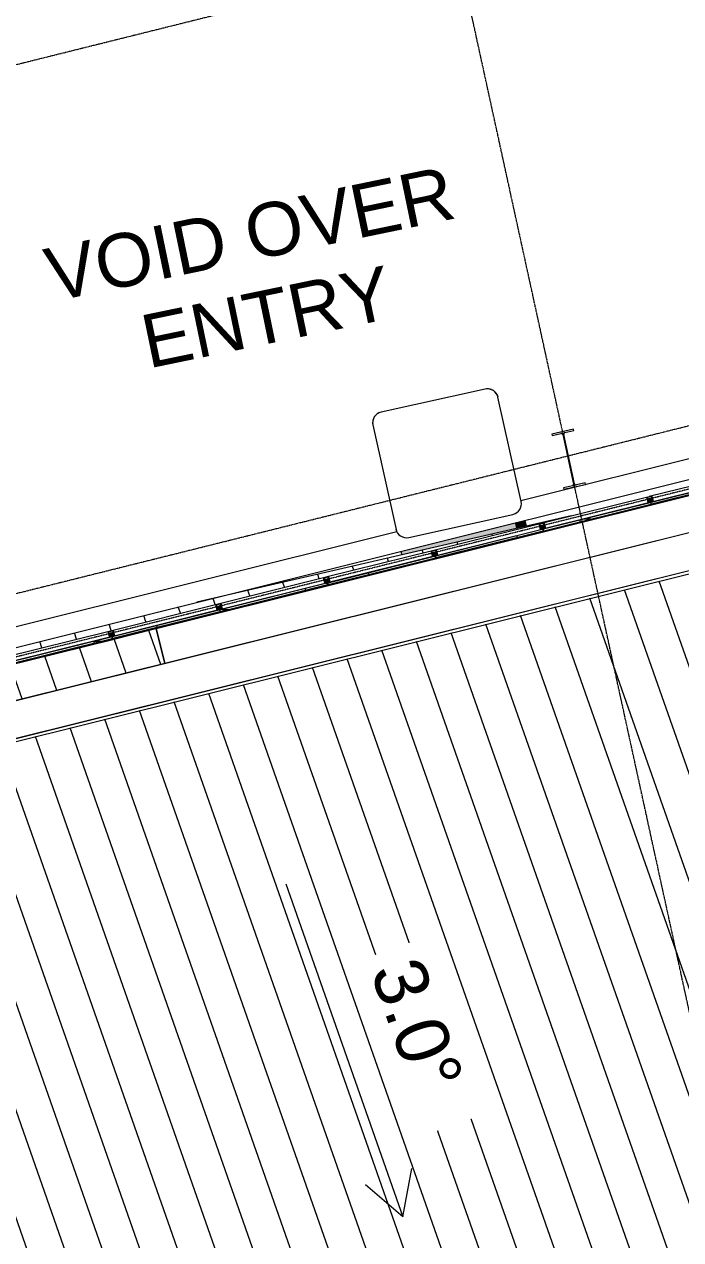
# Model space of a CAD drawing. Header units: millimetres. Extents: x -2355779 to -2216356, y 3874558 to 4068437.
# Drawn here: x -2330918 to -2324769, y 3985221 to 3996595 of the extents above; entities that cross this region are included whole.
import ezdxf

# ---------------------------------------------------------------- set-up
doc = ezdxf.new("R2010")
doc.units = ezdxf.units.MM
doc.linetypes.add('Grid Line', pattern=[21, 12, -3, 3, -3])
doc.linetypes.add('Overhead', pattern=[4, 2.5, -1.5])
for name, color, linetype, lineweight in [('A-ANNO-DIMS', 211, 'Continuous', 5), ('A-ANNO-DIMS-200', 211, 'Continuous', 5), ('A-DETL-GENF', 92, 'Continuous', 5), ('A-FLOR-OVHD', 1, 'Overhead', 13), ('A-GENM', 13, 'Continuous', 5), ('A-GLAZ-CWMG', 51, 'Continuous', 5), ('A-ROOF', 132, 'Continuous', 5), ('A-ROOF-PATT', 132, 'Continuous', 5), ('G-ANNO-DIMS', 111, 'Continuous', 5), ('G-ANNO-TEXT', 231, 'Continuous', 5), ('S-BEAM', 12, 'Continuous', 5), ('S-GRID', 1, 'Continuous', 5)]:
    doc.layers.add(name, color=color, linetype=linetype, lineweight=lineweight)
doc.styles.add('Arial', font='arial.ttf', dxfattribs={"height": 500})
doc.dimstyles.new('2_5-Diagonal-_deg_-Decimal_O', dxfattribs={"dimscale": 304.8, "dimtxt": 510.1297, "dimasz": 0.984252, "dimexe": 0.656168, "dimexo": 0.0625, "dimgap": 0.984252, "dimtad": 1, "dimdec": 0, "dimzin": 0, "dimdsep": 46, "dimtxsty": 'Arial', "dimblk1": 'OBLIQUE', "dimblk2": 'OBLIQUE', "dimsah": 1, "dimcen": 0.09, "dimdle": 0.656168, "dimazin": 0, "dimtfac": 1, "dimtdec": 4, "dimtix": 1, "dimtmove": 0, "dimatfit": 3, "dimfxl": 3.28084, "dimfxlon": 1, "dimtvp": 1, "dimtfill": 1, "dimtolj": 1, "dimtzin": 0, "dimlwd": 15, "dimlwe": 15, "dimarcsym": 2})

# ---------------------------------------------------------------- blocks, each defined once
blk = doc.blocks.new('Mechanical - Condensers - Mechanical - Condensers-1249279-GA - Part B 6m')
at = {"layer": 'A-GENM'}
for points in [[(-2326311, 3991876), (-2326214, 3991899), (-2326226, 3991953), (-2326323, 3991929), (-2326322, 3991926)], [(-2327286, 3991652), (-2326311, 3991876), (-2326323, 3991929), (-2327293, 3991687), (-2327289, 3991666)]]:
    blk.add_hatch(color=256, dxfattribs=at).paths.add_polyline_path(points)
h = blk.add_hatch(color=256, dxfattribs=at)
h.paths.add_polyline_path([(-2327383, 3991629), (-2327286, 3991652), (-2327294, 3991687), (-2327391, 3991663)])
h.paths.add_polyline_path([(-2327432, 3991848), (-2327429, 3991849), (-2327436, 3991869)])
at = {"layer": 'A-GENM', "lineweight": 13}
for p, q in [((-2326600, 3993181), (-2327576, 3992965)), ((-2326265, 3992129), (-2326481, 3993105)), ((-2327652, 3992846), (-2327436, 3991869)), ((-2327317, 3991793), (-2326341, 3992009))]:
    blk.add_line(p, q, dxfattribs=at)
at = {"layer": 'A-GENM'}
for p, q in [((-2326214, 3991899), (-2326226, 3991953)), ((-2327436, 3991869), (-2327432, 3991848)), ((-2327391, 3991663), (-2327383, 3991629))]:
    blk.add_line(p, q, dxfattribs=at)
at = {"layer": 'A-GENM', "lineweight": 13}
for centre, start, end in [((-2326578, 3993083), 12.4739, 102.4739), ((-2327555, 3992867), 102.4739, 192.4739), ((-2326362, 3992107), 282.4739, 12.4739), ((-2327339, 3991891), 192.4739, 282.4739)]:
    blk.add_arc(centre, 100, start, end, dxfattribs=at)
at = {"layer": 'A-GENM'}
for points, knots in [([(-2326571, 3993183), (-2326572, 3993183), (-2326582, 3993184), (-2326591, 3993183), (-2326600, 3993181)], [0.8146445, 0.8146445, 0.8146445, 0.8146445, 0.8333333, 1, 1, 1, 1]), ([(-2326542, 3993177), (-2326544, 3993178), (-2326550, 3993180), (-2326557, 3993181), (-2326561, 3993182), (-2326562, 3993182)], [0.6283354, 0.6283354, 0.6283354, 0.6283354, 0.6666667, 0.75, 0.7556979, 0.7556979, 0.7556979, 0.7556979]), ([(-2326517, 3993162), (-2326517, 3993163), (-2326520, 3993165), (-2326524, 3993168), (-2326529, 3993171), (-2326532, 3993172), (-2326533, 3993172)], [0.4397801, 0.4397801, 0.4397801, 0.4397801, 0.4583333, 0.5, 0.5416667, 0.5602199, 0.5602199, 0.5602199, 0.5602199]), ([(-2326496, 3993140), (-2326496, 3993140), (-2326497, 3993142), (-2326500, 3993146), (-2326504, 3993151), (-2326507, 3993154), (-2326509, 3993155)], [0.2443021, 0.2443021, 0.2443021, 0.2443021, 0.25, 0.2916667, 0.3333333, 0.3716646, 0.3716646, 0.3716646, 0.3716646]), ([(-2326481, 3993105), (-2326482, 3993109), (-2326484, 3993118), (-2326488, 3993127), (-2326490, 3993131), (-2326491, 3993132)], [0, 0, 0, 0, 0.0833333, 0.1666667, 0.1853555, 0.1853555, 0.1853555, 0.1853555]), ([(-2327576, 3992965), (-2327585, 3992963), (-2327594, 3992960), (-2327602, 3992955), (-2327603, 3992955)], [0, 0, 0, 0, 0.1666667, 0.1853555, 0.1853555, 0.1853555, 0.1853555]), ([(-2327654, 3992875), (-2327654, 3992874), (-2327655, 3992868), (-2327655, 3992859), (-2327653, 3992850), (-2327652, 3992846)], [0.8146445, 0.8146445, 0.8146445, 0.8146445, 0.8333333, 0.9166667, 1, 1, 1, 1]), ([(-2327648, 3992903), (-2327649, 3992901), (-2327650, 3992897), (-2327652, 3992891), (-2327653, 3992887), (-2327653, 3992884), (-2327653, 3992884)], [0.6283354, 0.6283354, 0.6283354, 0.6283354, 0.6666667, 0.7083333, 0.75, 0.7556979, 0.7556979, 0.7556979, 0.7556979]), ([(-2327633, 3992929), (-2327634, 3992928), (-2327636, 3992926), (-2327639, 3992921), (-2327642, 3992917), (-2327643, 3992914), (-2327644, 3992913)], [0.4397801, 0.4397801, 0.4397801, 0.4397801, 0.4583333, 0.5, 0.5416667, 0.5602199, 0.5602199, 0.5602199, 0.5602199]), ([(-2327611, 3992950), (-2327611, 3992950), (-2327615, 3992947), (-2327620, 3992943), (-2327625, 3992938), (-2327626, 3992937)], [0.2443021, 0.2443021, 0.2443021, 0.2443021, 0.25, 0.3333333, 0.3716646, 0.3716646, 0.3716646, 0.3716646]), ([(-2327436, 3991869), (-2327435, 3991865), (-2327433, 3991858), (-2327431, 3991851), (-2327429, 3991849)], [0, 0, 0, 0, 0.0833333, 0.1386283, 0.1386283, 0.1386283, 0.1386283])]:
    blk.add_open_spline(points, degree=3, knots=knots, dxfattribs=at)
blk = doc.blocks.new('Structural Framing 25 - Structural Framing 1-1640794-GA - Part B 6m')
at = {"layer": 'S-BEAM', "lineweight": 13}
for p, q in [((-2325773, 3992806), (-2325977, 3992761)), ((-2325977, 3992761), (-2325975, 3992748)), ((-2325975, 3992748), (-2325891, 3992766)), ((-2325874, 3992756), (-2325773, 3992293)), ((-2325764, 3992295), (-2325865, 3992758)), ((-2325854, 3992774), (-2325770, 3992793)), ((-2325770, 3992793), (-2325773, 3992806)), ((-2325784, 3992276), (-2325867, 3992258)), ((-2325865, 3992245), (-2325660, 3992290)), ((-2325663, 3992303), (-2325747, 3992284)), ((-2325660, 3992290), (-2325663, 3992303)), ((-2325867, 3992258), (-2325865, 3992245))]:
    blk.add_line(p, q, dxfattribs=at)
for centre, start, end in [((-2325888, 3992753), 12.3344, 102.3344), ((-2325851, 3992761), 102.3344, 192.3344), ((-2325787, 3992290), 282.3344, 12.3344), ((-2325750, 3992298), 192.3344, 282.3344)]:
    blk.add_arc(centre, 14, start, end, dxfattribs=at)
blk = doc.blocks.new('Rectangular Mullion - DPAEC50-1105308-GA - Part B 6m')
at = {"layer": 'A-DETL-GENF'}
for p, q in [((24, 54), (-24, 54)), ((-24, 54), (-24, 5)), ((-23, 3), (-18, 3)), ((-22, 7), (-22, 34)), ((-21, 43), (-21, 50)), ((-21, 35), (-18, 35)), ((-17, 7), (-21, 6)), ((-20, 51), (-1, 51)), ((-20, 41), (-20, 43)), ((-15, 18), (-20, 9)), ((-20, 9), (-15, 17)), ((-20, 9), (-20, 7)), ((-20, 8), (-20, 9)), ((-14, 8), (-20, 8)), ((-20, 7), (-14, 7)), ((-17, 40), (-19, 40)), ((-10, 37), (-18, 37)), ((-18, 35), (-18, 22)), ((-16, 22), (-17, 35)), ((-17, 35), (-9, 35)), ((-9, 20), (-14, 20)), ((-14, 19), (-10, 19)), ((-9, 9), (-13, 8)), ((-13, 7), (-7, 9)), ((-8, 2), (-12, 1)), ((-12, 1), (-9, 1)), ((-8, 37), (-9, 37)), ((9, 34), (-9, 34)), ((-9, 34), (-8, 34)), ((-7, 9), (-9, 5)), ((-9, 4), (-7, 4)), ((-8, 36), (-8, 37)), ((-8, 34), (-8, 22)), ((-8, 5), (-6, 10)), ((-6, 10), (-8, 9)), ((-8, 2), (-6, 5)), ((-6, 5), (-8, 5)), ((-7, 4), (-8, 2)), ((-7, 22), (-7, 34)), ((-7, 34), (7, 34)), ((-4, 23), (3, 23)), ((3, 23), (-4, 23)), ((-1, 51), (0, 52)), ((0, 52), (1, 51)), ((1, 51), (20, 51)), ((8, 9), (6, 10)), ((6, 10), (8, 5)), ((8, 5), (6, 5)), ((6, 5), (8, 2)), ((7, 34), (7, 22)), ((9, 5), (7, 9)), ((7, 9), (13, 7)), ((8, 2), (7, 4)), ((7, 4), (9, 4)), ((9, 37), (8, 37)), ((8, 37), (8, 36)), ((8, 22), (8, 34)), ((8, 34), (9, 34)), ((12, 1), (8, 2)), ((9, 35), (17, 35)), ((14, 20), (9, 20)), ((13, 8), (9, 9)), ((9, 1), (12, 1)), ((18, 37), (10, 37)), ((10, 19), (14, 19)), ((20, 8), (14, 8)), ((14, 7), (20, 7)), ((20, 9), (15, 18)), ((15, 17), (20, 9)), ((17, 35), (16, 22)), ((19, 40), (17, 40)), ((21, 6), (17, 7)), ((18, 22), (18, 35)), ((18, 35), (21, 35)), ((18, 3), (23, 3)), ((20, 43), (20, 41)), ((20, 7), (20, 9)), ((20, 9), (20, 8)), ((21, 50), (21, 43)), ((22, 34), (22, 7)), ((24, 5), (24, 54))]:
    blk.add_line(p, q, dxfattribs=at)
for centre, radius, start, end in [((-23, 5), 1, 180, 270), ((-21, 39), 2.1, 75, 15), ((-21, 34), 1, 90, 180), ((-21, 7), 1, 180, 275), ((-20, 50), 1.2, 90, 180), ((-21, 39), 3.7, 75, 100.9055), ((-21, 39), 3.7, 325.4192, 15), ((-9, 28), 6, 90, 178.5709), ((137, 25), 152, 178.5709, 182.4896), ((137, 25), 152, 182.9076, 186.319), ((-9, 28), 5.2, 90, 178.5709), ((137, 25), 151, 178.5709, 181.8369), ((137, 25), 151, 182.064, 186.2791), ((137, 25), 152, 186.7358, 188.8939), ((137, 25), 151, 186.7315, 189.0318), ((-12, 2), 0.975, 188.8939, 275.24), ((-10, 38), 0.706, 289.0493, 354.5477), ((-4, 17), 6.58, 156.7371, 181.8449), ((16, 17), 26.5, 181.8449, 197.5886), ((-9, 36), 1, 270, 360), ((-4, 17), 5.98, 90, 181.8449), ((-4, 17), 6.58, 131.8412, 150.9148), ((16, 17), 25.9, 181.8449, 197.6717), ((-9, 4), 0.4, 157.1611, 284), ((-9, 2), 0.963, 275.24, 334.4387), ((-4, 17), 6.58, 90, 125.1634), ((3, 17), 5.98, 358.1551, 90), ((3, 17), 6.58, 54.8366, 90), ((9, 36), 1, 180, 270), ((3, 17), 6.58, 29.0852, 48.1588), ((-16, 17), 25.9, 342.3283, 358.1551), ((9, 2), 0.963, 205.5613, 264.76), ((10, 38), 0.706, 185.4523, 250.9507), ((9, 28), 6, 1.4287, 89.9792), ((9, 28), 5.2, 1.4291, 90), ((-16, 17), 26.5, 342.4114, 358.1551), ((9, 4), 0.4, 256, 22.8389), ((3, 17), 6.58, 358.1551, 23.2629), ((-137, 25), 151, 350.9682, 353.2685), ((12, 2), 0.975, 264.76, 351.1061), ((-137, 25), 151, 353.7209, 357.936), ((-137, 25), 152, 351.1061, 353.2642), ((-137, 25), 151, 358.1631, 1.4291), ((-137, 25), 152, 353.681, 357.0924), ((-137, 25), 152, 357.5109, 1.4287), ((21, 39), 3.7, 165, 214.5808), ((21, 39), 2.1, 165, 105), ((20, 50), 1.2, 360, 90), ((21, 39), 3.7, 79.0945, 105), ((21, 34), 1, 360, 90), ((21, 7), 1, 265, 360), ((23, 5), 1, 270, 360)]:
    blk.add_arc(centre, radius, start, end, dxfattribs=at)
for points, knots in [([(-18, 22), (-18, 22), (-18, 21), (-17, 21), (-17, 21), (-17, 21), (-17, 22), (-16, 22), (-16, 22), (-16, 22), (-16, 22)], [0, 0, 0, 0, 0.125, 0.25, 0.5, 0.625, 0.75, 0.875, 0.9375, 1, 1, 1, 1]), ([(-18, 3), (-18, 3), (-18, 4), (-18, 4), (-17, 4), (-17, 4), (-17, 4), (-17, 4), (-17, 5), (-17, 5), (-17, 5), (-17, 5), (-16, 6), (-16, 6), (-16, 6), (-16, 6), (-16, 6), (-17, 7), (-17, 7), (-17, 7), (-17, 7)], [0, 0, 0, 0, 0.083333, 0.166667, 0.208333, 0.25, 0.333333, 0.375, 0.416667, 0.458333, 0.5, 0.583333, 0.666667, 0.729167, 0.791667, 0.84375, 0.885417, 0.927083, 0.96875, 1, 1, 1, 1]), ([(16, 22), (16, 22), (16, 22), (16, 22), (17, 22), (17, 22), (17, 21), (18, 21), (18, 22)], [0, 0, 0, 0, 0.0625, 0.125, 0.1875, 0.3125, 0.4375, 1, 1, 1, 1]), ([(17, 7), (17, 7), (17, 7), (17, 7), (16, 6), (16, 6), (16, 6), (16, 6), (16, 6), (17, 5), (17, 5), (17, 4), (18, 3), (18, 3)], [0, 0, 0, 0, 0.03125, 0.072917, 0.114583, 0.15625, 0.208333, 0.270833, 0.333333, 0.416667, 0.583333, 0.75, 1, 1, 1, 1])]:
    blk.add_open_spline(points, degree=3, knots=knots, dxfattribs=at)
blk = doc.blocks.new('Rectangular Mullion - Mullion_FramedFacade_Danpal_DPAEC50-V26-GA - Part B 6m')
at = {"layer": 'A-GLAZ-CWMG'}
for p, q in [((-18, 3), (-23, 3)), ((-20, 9), (-22, 9)), ((-21, 6), (-17, 7)), ((-20, 7), (-20, 9)), ((-14, 7), (-20, 7)), ((-9, 1), (-12, 1)), ((-8, 9), (-6, 10)), ((-6, 10), (-8, 5)), ((-8, 5), (-6, 5)), ((-6, 5), (-8, 2)), ((3, 23), (-4, 23)), ((8, 5), (6, 10)), ((6, 10), (8, 9)), ((8, 2), (6, 5)), ((6, 5), (8, 5)), ((12, 1), (9, 1)), ((20, 7), (14, 7)), ((17, 7), (21, 6)), ((23, 3), (18, 3)), ((22, 9), (20, 9)), ((20, 9), (20, 7))]:
    blk.add_line(p, q, dxfattribs=at)
for centre, radius, start, end in [((-23, 5), 1, 180, 270), ((-21, 7), 1, 227.5, 275), ((137, 25), 152, 186.7358, 188.8939), ((-12, 2), 0.975, 188.8939, 275.24), ((-4, 17), 5.98, 90, 181.8449), ((16, 17), 25.9, 181.8449, 197.6717), ((-9, 2), 0.963, 275.24, 334.4387), ((3, 17), 5.98, 358.1551, 90), ((-16, 17), 25.9, 342.3283, 358.1551), ((9, 2), 0.963, 205.5613, 264.76), ((12, 2), 0.975, 264.76, 351.1061), ((-137, 25), 152, 351.1061, 353.2642), ((21, 7), 1, 265, 360), ((23, 5), 1, 270, 0)]:
    blk.add_arc(centre, radius, start, end, dxfattribs=at)
for points, knots in [([(-17, 7), (-17, 7), (-17, 7), (-17, 7), (-16, 6), (-16, 6), (-16, 6), (-16, 6), (-16, 6), (-17, 5), (-17, 5), (-17, 5), (-17, 5), (-17, 4), (-17, 4), (-17, 4), (-17, 4), (-18, 4), (-18, 4), (-18, 3), (-18, 3)], [-1, -1, -1, -1, -0.96875, -0.927083, -0.885417, -0.84375, -0.791667, -0.729167, -0.666667, -0.583333, -0.5, -0.458333, -0.416667, -0.375, -0.333333, -0.25, -0.208333, -0.166667, -0.083333, 0, 0, 0, 0]), ([(18, 3), (18, 3), (17, 4), (17, 5), (17, 5), (16, 6), (16, 6), (16, 6), (16, 6), (16, 6), (17, 7), (17, 7), (17, 7), (17, 7)], [-1, -1, -1, -1, -0.75, -0.583333, -0.416667, -0.333333, -0.270833, -0.208333, -0.15625, -0.114583, -0.072917, -0.03125, 0, 0, 0, 0])]:
    blk.add_open_spline(points, degree=3, knots=knots, dxfattribs=at)
blk = doc.blocks.new('MulticellPanel_Polycarbonate_Danpal_1040w - Blue-1262870-GA - Part B 6m')
at = {"layer": 'A-GENM'}
h = blk.add_hatch(dxfattribs=at)
h.set_pattern_fill('FP_34', color=256, style=0, pattern_type=2)
h.set_pattern_definition([(256.007, (-1290190.3, 4435872.7), (776.26022, -193.44268), []), (346.007, (-1290190.3, 4435872.7), (193.44268, 776.26022), [])])
h.paths.add_polyline_path([(517, 16), (-517, 16), (-519, 8), (-511, 0), (511, 0), (519, 8)])
h.paths.add_polyline_path([(513, -1), (515, -6), (519, -3)])
h.paths.add_polyline_path([(520, 7), (513, -1), (520, -2)])
h.paths.add_polyline_path([(520, -4), (515, -6), (515, -11), (520, -14)])
h.paths.add_polyline_path([(-513, -1), (-519, -3), (-515, -6)])
h.paths.add_polyline_path([(-520, 7), (-520, -2), (-513, -1)])
h.paths.add_polyline_path([(-520, -4), (-520, -14), (-515, -11), (-515, -6)])
for p, q in [((-520, 13), (-520, 9)), ((-520, 7), (-520, -2)), ((517, 16), (-517, 16)), ((520, 9), (520, 13)), ((520, -2), (520, 7)), ((-520, -4), (-520, -14)), ((-519, -15), (-516, -15)), ((-515, -6), (-513, -1)), ((-515, -11), (-513, -6)), ((-513, -6), (-515, -6)), ((-513, -10), (-515, -11)), ((-514, -14), (-513, -10)), ((-511, 0), (511, 0)), ((513, -1), (515, -6)), ((515, -6), (513, -6)), ((513, -6), (515, -11)), ((515, -11), (513, -10)), ((513, -10), (514, -14)), ((516, -15), (519, -15)), ((520, -14), (520, -4))]:
    blk.add_line(p, q, dxfattribs=at)
for centre, radius, start, end in [((-517, 13), 3, 90, 180), ((-520, 8), 1.2, 270.0002, 89.9998), ((517, 13), 3, 360, 90), ((520, 8), 1.2, 90.0002, 269.9998), ((-520, -3), 1.2, 270.0002, 89.9998), ((-519, -14), 1.5, 180, 270), ((-516, -14), 1.5, 270, 333.1609), ((-511, -2), 2, 90, 158.7864), ((511, -2), 2, 21.2136, 90), ((516, -14), 1.5, 206.8391, 270), ((520, -3), 1.2, 90.0002, 269.9998), ((519, -14), 1.5, 270, 360)]:
    blk.add_arc(centre, radius, start, end, dxfattribs=at)
blk = doc.blocks.new('MulticellPanel_Polycarbonate_Danpal_1040w - Blue-V33-GA - Part B 6m')
at = {"layer": 'A-GENM'}
h = blk.add_hatch(dxfattribs=at)
h.set_pattern_fill('FP_35', color=256, style=0, pattern_type=2)
h.set_pattern_definition([(256.007, (-1291230.3, 4435872.7), (776.26022, -193.44268), []), (346.007, (-1291230.3, 4435872.7), (193.44268, 776.26022), [])])
h.paths.add_polyline_path([(517, 16), (-517, 16), (-519, 8), (-511, 0), (511, 0), (519, 8)])
h.paths.add_polyline_path([(513, -1), (515, -6), (519, -3)])
h.paths.add_polyline_path([(520, 7), (513, -1), (520, -2)])
h.paths.add_polyline_path([(520, -4), (515, -6), (515, -11), (520, -14)])
h.paths.add_polyline_path([(-513, -1), (-519, -3), (-515, -6)])
h.paths.add_polyline_path([(-520, 7), (-520, -2), (-513, -1)])
h.paths.add_polyline_path([(-520, -4), (-520, -14), (-515, -11), (-515, -6)])
for p, q in [((-520, 13), (-520, 9)), ((-520, 7), (-520, -2)), ((517, 16), (-517, 16)), ((520, 9), (520, 13)), ((520, -2), (520, 7)), ((-520, -4), (-520, -14)), ((-519, -15), (-516, -15)), ((-515, -6), (-513, -1)), ((-515, -11), (-513, -6)), ((-513, -6), (-515, -6)), ((-513, -10), (-515, -11)), ((-514, -14), (-513, -10)), ((-511, 0), (511, 0)), ((513, -1), (515, -6)), ((515, -6), (513, -6)), ((513, -6), (515, -11)), ((515, -11), (513, -10)), ((513, -10), (514, -14)), ((516, -15), (519, -15)), ((520, -14), (520, -4))]:
    blk.add_line(p, q, dxfattribs=at)
for centre, radius, start, end in [((-517, 13), 3, 90, 180), ((-520, 8), 1.2, 270.0002, 89.9998), ((517, 13), 3, 360, 90), ((520, 8), 1.2, 90.0002, 269.9998), ((-520, -3), 1.2, 270.0002, 89.9998), ((-519, -14), 1.5, 180, 270), ((-516, -14), 1.5, 270, 333.1609), ((-511, -2), 2, 90, 158.7864), ((511, -2), 2, 21.2136, 90), ((516, -14), 1.5, 206.8391, 270), ((520, -3), 1.2, 90.0002, 269.9998), ((519, -14), 1.5, 270, 360)]:
    blk.add_arc(centre, radius, start, end, dxfattribs=at)
blk = doc.blocks.new('MulticellPanel_Polycarbonate_Danpal_1040w - Blue-V34-GA - Part B 6m')
at = {"layer": 'A-GENM'}
h = blk.add_hatch(dxfattribs=at)
h.set_pattern_fill('FP_36', color=256, style=0, pattern_type=2)
h.set_pattern_definition([(256.007, (-1292270.3, 4435872.7), (776.26022, -193.44268), []), (346.007, (-1292270.3, 4435872.7), (193.44268, 776.26022), [])])
h.paths.add_polyline_path([(517, 16), (-517, 16), (-519, 8), (-511, 0), (511, 0), (519, 8)])
h.paths.add_polyline_path([(513, -1), (515, -6), (519, -3)])
h.paths.add_polyline_path([(520, 7), (513, -1), (520, -2)])
h.paths.add_polyline_path([(520, -4), (515, -6), (515, -11), (520, -14)])
h.paths.add_polyline_path([(-513, -1), (-519, -3), (-515, -6)])
h.paths.add_polyline_path([(-520, 7), (-520, -2), (-513, -1)])
h.paths.add_polyline_path([(-520, -4), (-520, -14), (-515, -11), (-515, -6)])
for p, q in [((-520, 13), (-520, 9)), ((-520, 7), (-520, -2)), ((517, 16), (-517, 16)), ((520, 9), (520, 13)), ((520, -2), (520, 7)), ((-520, -4), (-520, -14)), ((-519, -15), (-516, -15)), ((-515, -6), (-513, -1)), ((-515, -11), (-513, -6)), ((-513, -6), (-515, -6)), ((-513, -10), (-515, -11)), ((-514, -14), (-513, -10)), ((-511, 0), (511, 0)), ((513, -1), (515, -6)), ((515, -6), (513, -6)), ((513, -6), (515, -11)), ((515, -11), (513, -10)), ((513, -10), (514, -14)), ((516, -15), (519, -15)), ((520, -14), (520, -4))]:
    blk.add_line(p, q, dxfattribs=at)
for centre, radius, start, end in [((-517, 13), 3, 90, 180), ((-520, 8), 1.2, 270.0002, 89.9998), ((517, 13), 3, 360, 90), ((520, 8), 1.2, 90.0002, 269.9998), ((-520, -3), 1.2, 270.0002, 89.9998), ((-519, -14), 1.5, 180, 270), ((-516, -14), 1.5, 270, 333.1609), ((-511, -2), 2, 90, 158.7864), ((511, -2), 2, 21.2136, 90), ((516, -14), 1.5, 206.8391, 270), ((520, -3), 1.2, 90.0002, 269.9998), ((519, -14), 1.5, 270, 360)]:
    blk.add_arc(centre, radius, start, end, dxfattribs=at)
blk = doc.blocks.new('MulticellPanel_Polycarbonate_Danpal_1040w - Blue-V35-GA - Part B 6m')
at = {"layer": 'A-GENM'}
h = blk.add_hatch(dxfattribs=at)
h.set_pattern_fill('FP_37', color=256, style=0, pattern_type=2)
h.set_pattern_definition([(256.007, (-1293310.3, 4435872.7), (776.26022, -193.44268), []), (346.007, (-1293310.3, 4435872.7), (193.44268, 776.26022), [])])
h.paths.add_polyline_path([(517, 16), (-517, 16), (-519, 8), (-511, 0), (511, 0), (519, 8)])
h.paths.add_polyline_path([(513, -1), (515, -6), (519, -3)])
h.paths.add_polyline_path([(520, 7), (513, -1), (520, -2)])
h.paths.add_polyline_path([(520, -4), (515, -6), (515, -11), (520, -14)])
h.paths.add_polyline_path([(-513, -1), (-519, -3), (-515, -6)])
h.paths.add_polyline_path([(-520, 7), (-520, -2), (-513, -1)])
h.paths.add_polyline_path([(-520, -4), (-520, -14), (-515, -11), (-515, -6)])
for p, q in [((-520, 13), (-520, 9)), ((-520, 7), (-520, -2)), ((517, 16), (-517, 16)), ((520, 9), (520, 13)), ((520, -2), (520, 7)), ((-520, -4), (-520, -14)), ((-519, -15), (-516, -15)), ((-515, -6), (-513, -1)), ((-515, -11), (-513, -6)), ((-513, -6), (-515, -6)), ((-513, -10), (-515, -11)), ((-514, -14), (-513, -10)), ((-511, 0), (511, 0)), ((513, -1), (515, -6)), ((515, -6), (513, -6)), ((513, -6), (515, -11)), ((515, -11), (513, -10)), ((513, -10), (514, -14)), ((516, -15), (519, -15)), ((520, -14), (520, -4))]:
    blk.add_line(p, q, dxfattribs=at)
for centre, radius, start, end in [((-517, 13), 3, 90, 180), ((-520, 8), 1.2, 270.0002, 89.9998), ((517, 13), 3, 360, 90), ((520, 8), 1.2, 90.0002, 269.9998), ((-520, -3), 1.2, 270.0002, 89.9998), ((-519, -14), 1.5, 180, 270), ((-516, -14), 1.5, 270, 333.1609), ((-511, -2), 2, 90, 158.7864), ((511, -2), 2, 21.2136, 90), ((516, -14), 1.5, 206.8391, 270), ((520, -3), 1.2, 90.0002, 269.9998), ((519, -14), 1.5, 270, 360)]:
    blk.add_arc(centre, radius, start, end, dxfattribs=at)
blk = doc.blocks.new('MulticellPanel_Polycarbonate_Danpal_1040w - Blue-V36-GA - Part B 6m')
at = {"layer": 'A-GENM'}
h = blk.add_hatch(dxfattribs=at)
h.set_pattern_fill('FP_38', color=256, style=0, pattern_type=2)
h.set_pattern_definition([(256.007, (-1294350.3, 4435872.7), (776.26022, -193.44268), []), (346.007, (-1294350.3, 4435872.7), (193.44268, 776.26022), [])])
h.paths.add_polyline_path([(517, 16), (-517, 16), (-519, 8), (-509, 0), (511, 0), (519, 8)])
h.paths.add_polyline_path([(513, -1), (515, -6), (519, -3)])
h.paths.add_polyline_path([(520, 7), (513, -1), (520, -2)])
h.paths.add_polyline_path([(520, -4), (515, -6), (515, -11), (520, -14)])
h.paths.add_polyline_path([(-513, -1), (-519, -3), (-515, -6)])
h.paths.add_polyline_path([(-520, 7), (-520, -2), (-513, -1)])
h.paths.add_polyline_path([(-520, -4), (-520, -14), (-515, -11), (-515, -6)])
for p, q in [((-520, 13), (-520, 9)), ((-520, 7), (-520, -2)), ((517, 16), (-517, 16)), ((520, 9), (520, 13)), ((520, -2), (520, 7)), ((-520, -4), (-520, -14)), ((-519, -15), (-516, -15)), ((-515, -6), (-513, -1)), ((-515, -11), (-513, -6)), ((-513, -6), (-515, -6)), ((-513, -10), (-515, -11)), ((-514, -14), (-513, -10)), ((-511, 0), (511, 0)), ((513, -1), (515, -6)), ((515, -6), (513, -6)), ((513, -6), (515, -11)), ((515, -11), (513, -10)), ((513, -10), (514, -14)), ((516, -15), (519, -15)), ((520, -14), (520, -4))]:
    blk.add_line(p, q, dxfattribs=at)
for centre, radius, start, end in [((-517, 13), 3, 90, 180), ((-520, 8), 1.2, 270.0002, 89.9998), ((517, 13), 3, 360, 90), ((520, 8), 1.2, 90.0002, 269.9998), ((-520, -3), 1.2, 270.0002, 89.9998), ((-519, -14), 1.5, 180, 270), ((-516, -14), 1.5, 270, 333.1609), ((-511, -2), 2, 90, 158.7864), ((511, -2), 2, 21.2136, 90), ((516, -14), 1.5, 206.8391, 270), ((520, -3), 1.2, 90.0002, 269.9998), ((519, -14), 1.5, 270, 360)]:
    blk.add_arc(centre, radius, start, end, dxfattribs=at)
blk = doc.blocks.new('MulticellPanel_Polycarbonate_Danpal_1040w - Blue-V37-GA - Part B 6m')
at = {"layer": 'A-GENM'}
h = blk.add_hatch(dxfattribs=at)
h.set_pattern_fill('FP_39', color=256, style=0, pattern_type=2)
h.set_pattern_definition([(256.007, (-1295390.3, 4435872.7), (776.26022, -193.44268), []), (346.007, (-1295390.3, 4435872.7), (193.44268, 776.26022), [])])
h.paths.add_polyline_path([(517, 16), (-517, 16), (-519, 8), (-511, 0), (511, 0), (519, 8)])
h.paths.add_polyline_path([(513, -1), (515, -6), (519, -3)])
h.paths.add_polyline_path([(520, 7), (513, -1), (520, -2)])
h.paths.add_polyline_path([(520, -4), (515, -6), (515, -11), (520, -14)])
h.paths.add_polyline_path([(-513, -1), (-519, -3), (-515, -6)])
h.paths.add_polyline_path([(-520, 7), (-520, -2), (-513, -1)])
h.paths.add_polyline_path([(-520, -4), (-520, -14), (-515, -11), (-515, -6)])
for p, q in [((-520, 13), (-520, 9)), ((-520, 7), (-520, -2)), ((517, 16), (-517, 16)), ((520, 9), (520, 13)), ((520, -2), (520, 7)), ((-520, -4), (-520, -14)), ((-519, -15), (-516, -15)), ((-515, -6), (-513, -1)), ((-515, -11), (-513, -6)), ((-513, -6), (-515, -6)), ((-513, -10), (-515, -11)), ((-514, -14), (-513, -10)), ((-511, 0), (511, 0)), ((513, -1), (515, -6)), ((515, -6), (513, -6)), ((513, -6), (515, -11)), ((515, -11), (513, -10)), ((513, -10), (514, -14)), ((516, -15), (519, -15)), ((520, -14), (520, -4))]:
    blk.add_line(p, q, dxfattribs=at)
for centre, radius, start, end in [((-517, 13), 3, 90, 180), ((-520, 8), 1.2, 270.0002, 89.9998), ((517, 13), 3, 360, 90), ((520, 8), 1.2, 90.0002, 269.9998), ((-520, -3), 1.2, 270.0002, 89.9998), ((-519, -14), 1.5, 180, 270), ((-516, -14), 1.5, 270, 333.1609), ((-511, -2), 2, 90, 158.7864), ((511, -2), 2, 21.2136, 90), ((516, -14), 1.5, 206.8391, 270), ((520, -3), 1.2, 90.0002, 269.9998), ((519, -14), 1.5, 270, 360)]:
    blk.add_arc(centre, radius, start, end, dxfattribs=at)
blk = doc.blocks.new('MulticellPanel_Polycarbonate_Danpal_1040w - Premium Purple-V38-GA - Part B 6m')
at = {"layer": 'A-GENM'}
h = blk.add_hatch(dxfattribs=at)
h.set_pattern_fill('FP_40', color=256, style=0, pattern_type=2)
h.set_pattern_definition([(256.007, (-1296430.3, 4435872.7), (776.26022, -193.44268), []), (346.007, (-1296430.3, 4435872.7), (193.44268, 776.26022), [])])
h.paths.add_polyline_path([(517, 16), (-517, 16), (-519, 8), (-511, 0), (511, 0), (519, 8)])
h.paths.add_polyline_path([(513, -1), (515, -6), (519, -3)])
h.paths.add_polyline_path([(520, 7), (513, -1), (520, -2)])
h.paths.add_polyline_path([(520, -4), (515, -6), (515, -11), (520, -14)])
h.paths.add_polyline_path([(-513, -1), (-519, -3), (-515, -6)])
h.paths.add_polyline_path([(-520, 7), (-520, -2), (-513, -1)])
h.paths.add_polyline_path([(-520, -4), (-520, -14), (-515, -11), (-515, -6)])
for p, q in [((-520, 13), (-520, 9)), ((-520, 7), (-520, -2)), ((517, 16), (-517, 16)), ((520, 9), (520, 13)), ((520, -2), (520, 7)), ((-520, -4), (-520, -14)), ((-519, -15), (-516, -15)), ((-515, -6), (-513, -1)), ((-515, -11), (-513, -6)), ((-513, -6), (-515, -6)), ((-513, -10), (-515, -11)), ((-514, -14), (-513, -10)), ((-511, 0), (511, 0)), ((513, -1), (515, -6)), ((515, -6), (513, -6)), ((513, -6), (515, -11)), ((515, -11), (513, -10)), ((513, -10), (514, -14)), ((516, -15), (519, -15)), ((520, -14), (520, -4))]:
    blk.add_line(p, q, dxfattribs=at)
for centre, radius, start, end in [((-517, 13), 3, 90, 180), ((-520, 8), 1.2, 270.0002, 89.9998), ((517, 13), 3, 360, 90), ((520, 8), 1.2, 90.0002, 269.9998), ((-520, -3), 1.2, 270.0002, 89.9998), ((-519, -14), 1.5, 180, 270), ((-516, -14), 1.5, 270, 333.1609), ((-511, -2), 2, 90, 158.7864), ((511, -2), 2, 21.2136, 90), ((516, -14), 1.5, 206.8391, 270), ((520, -3), 1.2, 90.0002, 269.9998), ((519, -14), 1.5, 270, 360)]:
    blk.add_arc(centre, radius, start, end, dxfattribs=at)
blk = doc.blocks.new('Rectangular Mullion - Frame_Framed Facade_Danpal_DPANMF BT1-V46-GA - Part B 6m')
at = {"layer": 'A-GLAZ-CWMG'}
for p, q in [((-2321028, 3993184), (-2320018, 3993435)), ((-2321009, 3993108), (-2320000, 3993360)), ((-2321008, 3993130), (-2320011, 3993379))]:
    blk.add_line(p, q, dxfattribs=at)
blk = doc.blocks.new('Rectangular Mullion - Frame_Framed Facade_Danpal_DPANMF BT1-V47-GA - Part B 6m')
at = {"layer": 'A-GLAZ-CWMG'}
for p, q in [((-2330110, 3990920), (-2329101, 3991172)), ((-2330091, 3990845), (-2329082, 3991096)), ((-2330090, 3990867), (-2329093, 3991115)), ((-2330090, 3990839), (-2329686, 3990940))]:
    blk.add_line(p, q, dxfattribs=at)
blk = doc.blocks.new('Rectangular Mullion - Frame_Framed Facade_Danpal_DPANMF BT1-1113569-GA - Part B 6m')
at = {"layer": 'A-GLAZ-CWMG'}
for p, q in [((-2319585, 3996991), (-2319747, 3998019)), ((-2319530, 3997006), (-2319691, 3998021)), ((-2319508, 3997003), (-2319671, 3998031)), ((-2319502, 3997004), (-2319665, 3998032))]:
    blk.add_line(p, q, dxfattribs=at)
blk = doc.blocks.new('Generic Models 13 - Generic Models 13-2262104-GA - Part B 6m')
at = {"layer": 'A-GENM'}
for p, q in [((-2329681, 3990941), (-2319978, 3993359)), ((-2319897, 3993033), (-2319978, 3993359)), ((-2329686, 3990940), (-2329681, 3990941)), ((-2329686, 3990940), (-2329605, 3990613)), ((-2329681, 3990941), (-2329600, 3990615))]:
    blk.add_line(p, q, dxfattribs=at)
blk = doc.blocks.new('Gutter 01 - Gutter 01-2642328-GA - Part B 6m')
at = {"layer": 'A-GENM'}
for p, q in [((-2318831, 3993298), (-2339330, 3988190)), ((-2318831, 3993296), (-2339330, 3988188)), ((-2318748, 3992963), (-2339247, 3987855)), ((-2318748, 3992962), (-2339247, 3987853)), ((-2339240, 3987828), (-2318741, 3992937))]:
    blk.add_line(p, q, dxfattribs=at)
blk = doc.blocks.new('Structural Framing 10 - Structural Framing 1-2898566-GA - Part B 6m')
at = {"layer": 'S-BEAM'}
for p, q in [((-2326271, 3992155), (-2319100, 3993942)), ((-2339368, 3988695), (-2319018, 3993766)), ((-2332542, 3990592), (-2327432, 3991865))]:
    blk.add_line(p, q, dxfattribs=at)
blk = doc.blocks.new('DIMBLOCK1-GA - Part B 6m')
at = {"layer": 'A-ANNO-DIMS-200', "lineweight": 15}
for p, q in [((-2327823, 4050069), (-2327854, 4050267)), ((-2327823, 4050069), (-2327698, 4050241)), ((-2327823, 4050069), (-2327948, 4049898)), ((-2327823, 4050069), (-2327823, 4050069)), ((-2327823, 4050069), (-2327773, 4049751)), ((-2337983, 4048155), (-2338052, 4048471)), ((-2337983, 4048155), (-2337869, 4048334)), ((-2337983, 4048155), (-2338098, 4047977)), ((-2337983, 4048155), (-2337941, 4047960))]:
    blk.add_line(p, q, dxfattribs=at)
for start, end in [(98.93584, 102.39889), (99.00033, 102.33441)]:
    blk.add_arc((-2300024, 3874558), 177699, start, end, dxfattribs=at)
at = {"layer": 'A-ANNO-DIMS-200', "color": 0, "lineweight": 15, "insert": (-2333895, 4049968), "char_height": 500, "width": 1958.9, "attachment_point": 1, "rotation": 10.6674, "line_spacing_factor": 0.941778, "style": 'Arial', "bg_fill": 3, "box_fill_scale": 1.25, "bg_fill_color": 256, "bg_fill_true_color": 13158600, "bg_fill_transparency": 0}
blk.add_mtext('3.33°', dxfattribs=at)
blk = doc.blocks.new('_Oblique')
at = {"color": 0, "linetype": 'ByBlock', "lineweight": -2}
blk.add_line((-0.5, -0.5), (0.5, 0.5), dxfattribs=at)
blk = doc.blocks.new('DIMBLOCK2-GA - Part B 6m')
at = {"layer": 'A-ANNO-DIMS-200', "lineweight": 15}
for p, q in [((-2337980, 4048142), (-2338057, 4048493)), ((-2337980, 4048142), (-2337866, 4048320)), ((-2337980, 4048142), (-2338095, 4047963)), ((-2337980, 4048142), (-2337980, 4048142)), ((-2337980, 4048142), (-2337938, 4047946)), ((-2348008, 4045641), (-2348105, 4045988)), ((-2348008, 4045641), (-2347904, 4045826)), ((-2348008, 4045641), (-2348112, 4045457)), ((-2348008, 4045641), (-2347954, 4045449))]:
    blk.add_line(p, q, dxfattribs=at)
for start, end in [(102.26992, 105.7319), (102.33441, 105.66741)]:
    blk.add_arc((-2300024, 3874558), 177685, start, end, dxfattribs=at)
at = {"layer": 'A-ANNO-DIMS-200', "color": 0, "lineweight": 15, "insert": (-2344034, 4047688), "char_height": 500, "width": 1958.9, "attachment_point": 1, "rotation": 14.0009, "line_spacing_factor": 0.941778, "style": 'Arial', "bg_fill": 3, "box_fill_scale": 1.25, "bg_fill_color": 256, "bg_fill_true_color": 13158600, "bg_fill_transparency": 0}
blk.add_mtext('3.33°', dxfattribs=at)

msp = doc.modelspace()

# ---------------------------------------------------------------- hatches: boundary and pattern name
at = {"layer": 'A-ROOF-PATT'}
h = msp.add_hatch(dxfattribs=at)
h.set_pattern_fill('FP_4', color=256, style=0, pattern_type=2)
h.set_pattern_definition([(109.367, (-4018.33, 11431.97), (-314.1568, -110.428734), [])])
h.paths.add_polyline_path([(-2352562.9, 3967433.9), (-2298471.9, 3967434.6), (-2305717.9, 3993269.2), (-2317088.1, 3995686), (-2318295.3, 3999191.8), (-2318276.8, 3999198), (-2317990.3, 3999297.2), (-2319737.4, 3999020.5), (-2318990.1, 3994314.6), (-2318988.5, 3994311.3), (-2318969.6, 3994178.2), (-2318969.6, 3994172.8), (-2318935.7, 3993965.6), (-2318889.7, 3993781.2), (-2318906.9, 3993777), (-2318877.5, 3993591.4), (-2319973, 3993338.7), (-2319896.7, 3993032.7), (-2318831, 3993296.2), (-2318742.7, 3992936.6), (-2339240.9, 3987830.5), (-2339329.9, 3988189.8), (-2329605.1, 3990613.3), (-2329686.5, 3990939.8), (-2338999.4, 3988618.9), (-2338994.7, 3988605.2), (-2339351.2, 3988485.4), (-2339348, 3988476.3), (-2339418.8, 3988454.3), (-2339421.5, 3988456.8), (-2339429.3, 3988456.2), (-2341201.2, 3993601.8), (-2352562.9, 3989688.5), (-2352562.9, 3975751.6), (-2350541.4, 3975985.4), (-2350556.5, 3976127.1), (-2350507.9, 3976132.3), (-2350495.8, 3976129.7), (-2350495.1, 3976131.6), (-2350329.4, 3976150.1), (-2350329.4, 3976150.7), (-2350307.6, 3976155.9), (-2350269.5, 3976159.1), (-2350253.3, 3976018.8), (-2344809.5, 3976648.4), (-2344824.6, 3976790), (-2344776.1, 3976795.3), (-2344764, 3976792.6), (-2344763.2, 3976794.5), (-2344597.6, 3976813), (-2344597.6, 3976813.7), (-2344575.7, 3976818.8), (-2344537.6, 3976822), (-2344521.5, 3976681.7), (-2339077.7, 3977311.3), (-2339092.8, 3977453), (-2339044.3, 3977458.2), (-2339032.2, 3977455.6), (-2339031.4, 3977457.4), (-2338865.8, 3977475.9), (-2338865.8, 3977476.6), (-2338843.9, 3977481.8), (-2338805.8, 3977484.9), (-2338789.6, 3977344.6), (-2333345.9, 3977974.2), (-2333361, 3978115.9), (-2333312.4, 3978121.1), (-2333300.3, 3978118.5), (-2333299.6, 3978120.3), (-2333133.9, 3978138.9), (-2333133.9, 3978139.5), (-2333112.1, 3978144.7), (-2333074, 3978147.8), (-2333057.8, 3978007.5), (-2327614, 3978637.1), (-2327629.1, 3978778.8), (-2327580.6, 3978784), (-2327568.5, 3978781.4), (-2327567.7, 3978783.2), (-2327402.1, 3978801.8), (-2327402.1, 3978802.4), (-2327380.2, 3978807.6), (-2327342.1, 3978810.7), (-2327326, 3978670.4), (-2321882.2, 3979300.1), (-2321897.3, 3979441.7), (-2321848.8, 3979447), (-2321836.7, 3979444.3), (-2321835.9, 3979446.2), (-2321670.3, 3979464.7), (-2321670.3, 3979465.4), (-2321648.4, 3979470.5), (-2321610.3, 3979473.7), (-2321594.1, 3979333.4), (-2316150.4, 3979963), (-2316165.5, 3980104.7), (-2316116.9, 3980109.9), (-2316104.8, 3980107.2), (-2316104.1, 3980109.1), (-2315938.4, 3980127.6), (-2315938.4, 3980128.3), (-2315916.6, 3980133.5), (-2315878.4, 3980136.6), (-2315862.3, 3979996.3), (-2310548.2, 3980612.5), (-2310567.3, 3980773.2), (-2310019, 3980836.5), (-2309988.6, 3980571.6), (-2310536.9, 3980508.3), (-2310547.3, 3980604.8), (-2310657.9, 3980591.8), (-2311033.1, 3980548.3), (-2312105.4, 3980424.2), (-2312131.9, 3980421.2), (-2312152.5, 3980418.4), (-2312207.4, 3980411.6), (-2312279.7, 3980403.2), (-2315861.4, 3979988.7), (-2315856.9, 3979939.3), (-2315904.1, 3979933.7), (-2315915.8, 3979931.5), (-2315916.6, 3979929.7), (-2316082.2, 3979911.3), (-2316083.2, 3979910.7), (-2316105, 3979910.5), (-2316144, 3979907.3), (-2316149.5, 3979955), (-2321593.2, 3979325.4), (-2321588.7, 3979276.4), (-2321635.9, 3979270.7), (-2321647.6, 3979268.6), (-2321648.4, 3979266.8), (-2321814, 3979248.4), (-2321814, 3979247.7), (-2321850.1, 3979246), (-2321875.8, 3979244.4), (-2321881.3, 3979292.1), (-2327325, 3978662.5), (-2327320.5, 3978613.4), (-2327367.8, 3978607.8), (-2327379.5, 3978605.7), (-2327380.2, 3978603.9), (-2327545.9, 3978585.4), (-2327545.9, 3978584.7), (-2327582, 3978583.1), (-2327607.6, 3978581.5), (-2327613.1, 3978629.2), (-2333056.9, 3977999.6), (-2333052.4, 3977950.5), (-2333099.6, 3977944.9), (-2333111.3, 3977942.7), (-2333112.1, 3977940.9), (-2333277.7, 3977922.5), (-2333277.7, 3977921.8), (-2333313.8, 3977920.2), (-2333339.5, 3977918.5), (-2333345, 3977966.3), (-2338788.5, 3977335.3), (-2338784.2, 3977287.6), (-2338831.4, 3977282), (-2338843.1, 3977279.8), (-2338843.9, 3977278), (-2339009.5, 3977259.6), (-2339010.6, 3977259), (-2339032.3, 3977258.8), (-2339071.3, 3977255.6), (-2339076.8, 3977303.3), (-2344520.5, 3976673.7), (-2344516, 3976624.7), (-2344563.3, 3976619.1), (-2344575, 3976616.9), (-2344575.7, 3976615.1), (-2344741.4, 3976596.7), (-2344741.4, 3976596), (-2344777.5, 3976594.3), (-2344803.1, 3976592.7), (-2344808.6, 3976640.4), (-2350252.4, 3976010.8), (-2350247.9, 3975961.7), (-2350295.1, 3975956.1), (-2350306.8, 3975954), (-2350307.6, 3975952.2), (-2350473.2, 3975933.8), (-2350473.2, 3975933), (-2350509.3, 3975931.4), (-2350535, 3975929.8), (-2350540.5, 3975977.5), (-2352562.9, 3975743.6), (-2352562.9, 3972012.5)])
h.paths.add_polyline_path([(-2313139.6, 3980303.6), (-2313120.2, 3980306.2), (-2313131.2, 3980304.6)])
h.paths.add_polyline_path([(-2339429.3, 3988462.3), (-2339428.7, 3988464.7), (-2339444.2, 3988505.5), (-2339443.7, 3988504), (-2339429.3, 3988462.4)])
h.paths.add_polyline_path([(-2339352.2, 3988488.3), (-2338998.5, 3988607), (-2339002.3, 3988618.2), (-2339196, 3988572), (-2339214.8, 3988651.2), (-2339028.9, 3988697.5), (-2339030.4, 3988701.8), (-2339027.5, 3988702.8), (-2339026, 3988698.2), (-2325794, 3991995.8), (-2329361.1, 3991171.7), (-2339363.5, 3988679), (-2339409.5, 3988857.3), (-2339471.7, 3988835.4), (-2339353.4, 3988491.9)])
h.paths.add_polyline_path([(-2339530.8, 3988768.8), (-2339531.1, 3988771.3), (-2339531.1, 3988769.8)])
h.paths.add_polyline_path([(-2339476.2, 3988848.3), (-2339406.1, 3988872.5), (-2339398.1, 3988879.7), (-2339398.5, 3988893.4), (-2339554.4, 3989341.2), (-2339558.7, 3989346.1), (-2339571.3, 3989346.1), (-2339639.5, 3989322.6), (-2339482.8, 3988867.7)])
h.paths.add_polyline_path([(-2339346.1, 3988879.2), (-2339265.9, 3988900.1), (-2341051.7, 3993980.5), (-2350565.4, 3990636.5), (-2350557.1, 3990616.7), (-2350553.7, 3990612.9), (-2350543.5, 3990612.9), (-2341066.8, 3993875.9), (-2341004.9, 3993696.2), (-2341042.6, 3993683.2), (-2341034.4, 3993659.3), (-2341122.3, 3993629), (-2339643.8, 3989335.1), (-2339457.1, 3989399.4), (-2339452.8, 3989386.9), (-2339533.9, 3989359), (-2339541.9, 3989351.7), (-2339541.5, 3989338.1), (-2339385.8, 3988890.5), (-2339381.2, 3988885.4), (-2339367.6, 3988885.7), (-2339289.5, 3988912.6), (-2339285.2, 3988900.1), (-2339330, 3988884.7)])
h.paths.add_polyline_path([(-2352562.9, 3989917.4), (-2350574.6, 3990602.2), (-2350568.1, 3990608.4), (-2350568.1, 3990618.2), (-2350574.6, 3990633.2), (-2352562.9, 3989934.3)])
h.paths.add_polyline_path([(-2349820.2, 3989930.1), (-2349848.4, 3989937.7), (-2349871.6, 3989955.5), (-2349886.3, 3989980.9), (-2349890.1, 3990009.9), (-2349882.5, 3990038.1), (-2349864.7, 3990061.3), (-2349839.3, 3990076), (-2349810.3, 3990079.8), (-2349782, 3990072.2), (-2349758.8, 3990054.4), (-2349744.1, 3990027.9), (-2349740.4, 3990000), (-2349748, 3989971.7), (-2349765.8, 3989948.5), (-2349791.1, 3989933.9), (-2349810.3, 3989931.4)])
h.paths.add_polyline_path([(-2345822.6, 3991282.3), (-2345850.9, 3991289.8), (-2345874.1, 3991307.7), (-2345888.7, 3991333), (-2345892.6, 3991362), (-2345885, 3991390.3), (-2345867.1, 3991413.5), (-2345841.8, 3991428.1), (-2345812.8, 3991431.9), (-2345784.5, 3991424.3), (-2345761.3, 3991406.5), (-2345746.7, 3991381.2), (-2345742.9, 3991352.2), (-2345750.5, 3991323.9), (-2345768.3, 3991300.7), (-2345793.6, 3991286.1)])
h.paths.add_polyline_path([(-2341861.1, 3992622), (-2341889.4, 3992629.6), (-2341912.6, 3992647.4), (-2341927.2, 3992672.8), (-2341931, 3992701.8), (-2341921.7, 3992732.3), (-2341905.6, 3992753.2), (-2341880.3, 3992767.9), (-2341851.3, 3992771.7), (-2341823, 3992764.1), (-2341799.8, 3992746.3), (-2341785.2, 3992720.9), (-2341781.4, 3992691.9), (-2341789, 3992663.6), (-2341806.8, 3992640.4), (-2341832.1, 3992625.8)])

# ---------------------------------------------------------------- linework, layer by layer
at = {"layer": 'A-FLOR-OVHD'}
msp.add_line((-2318893.2, 3993690.5), (-2339294.6, 3988606.4), dxfattribs=at)
at = {"layer": 'A-ROOF'}
msp.add_line((-2325794, 3991995.8), (-2329300.2, 3991186.9), dxfattribs=at)
at = {"layer": 'S-GRID', "linetype": 'Grid Line'}
for p, q in [((-2319413.6, 3963232.3), (-2339482.1, 4055009.8)), ((-2316354.7, 3999863.9), (-2341051.7, 3993709.2)), ((-2315193.4, 3995203.8), (-2339890.3, 3989049.1))]:
    msp.add_line(p, q, dxfattribs=at)

# ---------------------------------------------------------------- block references
at = {"layer": 'A-GENM'}
for name in ['Mechanical - Condensers - Mechanical - Condensers-1249279-GA - Part B 6m', 'Gutter 01 - Gutter 01-2642328-GA - Part B 6m', 'Generic Models 13 - Generic Models 13-2262104-GA - Part B 6m']:
    msp.add_blockref(name, (0, 0), dxfattribs=at)
at = {"layer": 'A-GENM', "rotation": 193.9934690902118}
for name, p in [('MulticellPanel_Polycarbonate_Danpal_1040w - Blue-1262870-GA - Part B 6m', (-2324545.8, 3992248.1)), ('MulticellPanel_Polycarbonate_Danpal_1040w - Blue-V33-GA - Part B 6m', (-2325554.9, 3991996.6)), ('MulticellPanel_Polycarbonate_Danpal_1040w - Blue-V34-GA - Part B 6m', (-2326564.1, 3991745.1)), ('MulticellPanel_Polycarbonate_Danpal_1040w - Blue-V35-GA - Part B 6m', (-2327573.2, 3991493.6)), ('MulticellPanel_Polycarbonate_Danpal_1040w - Blue-V36-GA - Part B 6m', (-2328582.4, 3991242.1)), ('MulticellPanel_Polycarbonate_Danpal_1040w - Blue-V37-GA - Part B 6m', (-2329591.5, 3990990.6)), ('MulticellPanel_Polycarbonate_Danpal_1040w - Premium Purple-V38-GA - Part B 6m', (-2330600.6, 3990739.2))]:
    msp.add_blockref(name, p, dxfattribs=at)
at = {"layer": 'A-GLAZ-CWMG'}
for name, p in [('Rectangular Mullion - Frame_Framed Facade_Danpal_DPANMF BT1-V46-GA - Part B 6m', (-4036.5, -1005.9)), ('Rectangular Mullion - Frame_Framed Facade_Danpal_DPANMF BT1-V46-GA - Part B 6m', (-5045.7, -1257.4)), ('Rectangular Mullion - Frame_Framed Facade_Danpal_DPANMF BT1-V46-GA - Part B 6m', (-6054.8, -1508.9)), ('Rectangular Mullion - Frame_Framed Facade_Danpal_DPANMF BT1-V46-GA - Part B 6m', (-7064, -1760.4)), ('Rectangular Mullion - Frame_Framed Facade_Danpal_DPANMF BT1-V46-GA - Part B 6m', (-8073.1, -2011.9)), ('Rectangular Mullion - Frame_Framed Facade_Danpal_DPANMF BT1-V47-GA - Part B 6m', (0, 0))]:
    msp.add_blockref(name, p, dxfattribs=at)
at = {"layer": 'A-GLAZ-CWMG', "extrusion": (0, 0, -1), "rotation": 346.0065309097883}
for name, p in [('Rectangular Mullion - DPAEC50-1105308-GA - Part B 6m', (2325050.4, 3992122.3)), ('Rectangular Mullion - Mullion_FramedFacade_Danpal_DPAEC50-V26-GA - Part B 6m', (2325050.4, 3992122.3)), ('Rectangular Mullion - DPAEC50-1105308-GA - Part B 6m', (2326059.5, 3991870.8)), ('Rectangular Mullion - Mullion_FramedFacade_Danpal_DPAEC50-V26-GA - Part B 6m', (2326059.5, 3991870.8)), ('Rectangular Mullion - DPAEC50-1105308-GA - Part B 6m', (2327068.7, 3991619.4)), ('Rectangular Mullion - Mullion_FramedFacade_Danpal_DPAEC50-V26-GA - Part B 6m', (2327068.7, 3991619.4)), ('Rectangular Mullion - DPAEC50-1105308-GA - Part B 6m', (2328077.8, 3991367.9)), ('Rectangular Mullion - Mullion_FramedFacade_Danpal_DPAEC50-V26-GA - Part B 6m', (2328077.8, 3991367.9)), ('Rectangular Mullion - DPAEC50-1105308-GA - Part B 6m', (2329086.9, 3991116.4)), ('Rectangular Mullion - Mullion_FramedFacade_Danpal_DPAEC50-V26-GA - Part B 6m', (2329086.9, 3991116.4)), ('Rectangular Mullion - DPAEC50-1105308-GA - Part B 6m', (2330096.1, 3990864.9)), ('Rectangular Mullion - Mullion_FramedFacade_Danpal_DPAEC50-V26-GA - Part B 6m', (2330096.1, 3990864.9))]:
    msp.add_blockref(name, p, dxfattribs=at)
at = {"layer": 'A-GLAZ-CWMG', "rotation": 274.9931413834078}
msp.add_blockref('Rectangular Mullion - Frame_Framed Facade_Danpal_DPANMF BT1-1113569-GA - Part B 6m', (-6111053.7, 1332002.5), dxfattribs=at)
at = {"layer": 'S-BEAM'}
for name, p in [('Structural Framing 25 - Structural Framing 1-1640794-GA - Part B 6m', (0, 0)), ('Structural Framing 10 - Structural Framing 1-2898566-GA - Part B 6m', (4, -16))]:
    msp.add_blockref(name, p, dxfattribs=at)

# ---------------------------------------------------------------- texts
at = {"layer": 'G-ANNO-TEXT', "color": 7, "char_height": 500, "attachment_point": 1, "rotation": 11.69543, "style": 'Arial'}
for s, insert, width in [('VOID OVER ', (-2330756.7, 3994486.8), 4938.395), ('ENTRY', (-2329857.4, 3993862.4), 2870.041)]:
    msp.add_mtext(s, dxfattribs=dict(at, insert=insert, width=width))

# ---------------------------------------------------------------- next in the draw order: dimensions: what is measured, and where the dimension line sits
at = {"layer": 'A-ANNO-DIMS', "lineweight": 15}
dim = msp.add_angular_dim_3p(base=(-2331222, 4049497.1), center=(-2300023.8, 3874558.4), p1=(-2327772.6, 4049750.7), p2=(-2338052.2, 4048470.6), dimstyle='2_5-Diagonal-_deg_-Decimal_O', override={"dimpost": '<>', "dimfxl": 10359.040033}, dxfattribs=at)
dim.commit()
dim.dimension.update_dxf_attribs({"geometry": 'DIMBLOCK1-GA - Part B 6m', "text_midpoint": (-2333019.9, 4049732.1)})

# ---------------------------------------------------------------- next in the draw order: dimensions: what is measured, and where the dimension line sits
dim = msp.add_angular_dim_3p(base=(-2341338.9, 4047373.3), center=(-2300023.8, 3874558.4), p1=(-2338057.2, 4048493.2), p2=(-2348105.2, 4045987.8), dimstyle='2_5-Diagonal-_deg_-Decimal_O', override={"dimpost": '<>', "dimfxl": 10355.71416}, dxfattribs=at)
dim.commit()
dim.dimension.update_dxf_attribs({"geometry": 'DIMBLOCK2-GA - Part B 6m', "text_midpoint": (-2343146.8, 4047503.6)})

# ---------------------------------------------------------------- next in the draw order: linework, layer by layer
at = {"layer": 'G-ANNO-DIMS', "lineweight": 15}
for q in [(-2327287, 3985888.3), (-2327722.7, 3985735.1)]:
    msp.add_line((-2327372.2, 3985434.3), q, dxfattribs=at)

# ---------------------------------------------------------------- next in the draw order: texts
at = {"layer": 'G-ANNO-DIMS', "lineweight": 15, "insert": (-2327208.6, 3987901.8), "char_height": 500, "width": 1493.648, "attachment_point": 1, "rotation": 289.36656, "line_spacing_factor": 0.941778, "style": 'Arial', "bg_fill": 3, "box_fill_scale": 1.25, "bg_fill_color": 256, "bg_fill_true_color": 13158600, "bg_fill_transparency": 0}
msp.add_mtext('3.0°', dxfattribs=at)

# ---------------------------------------------------------------- next in the draw order: linework, layer by layer
at = {"layer": 'G-ANNO-DIMS', "lineweight": 15}
msp.add_line((-2328467.4, 3988550), (-2327372.2, 3985434.3), dxfattribs=at)

doc.saveas('drawing.dxf')
